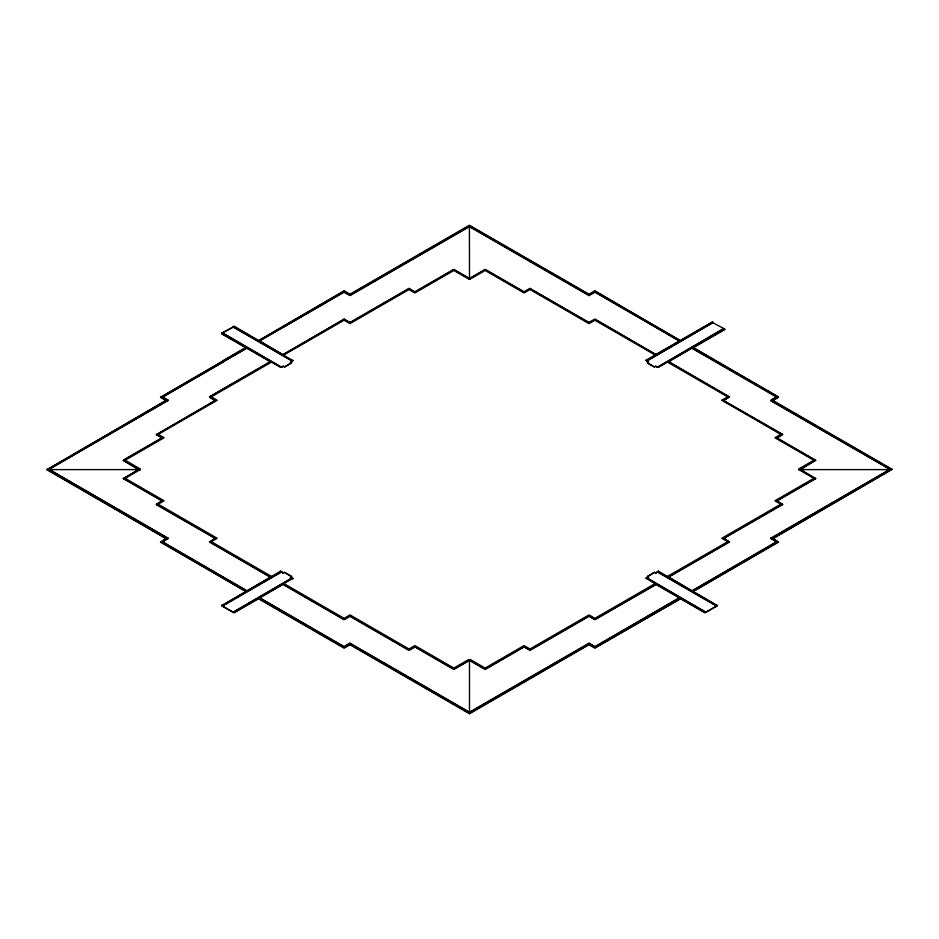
<?xml version="1.0" encoding="UTF-8"?>
<svg xmlns="http://www.w3.org/2000/svg" width="939" height="939" viewBox="0 0 939 939"><rect width="100%" height="100%" fill="white"/><g stroke="black" fill="none" stroke-linecap="round" stroke-linejoin="round"><path stroke-width="1.41" d="M222.52 361.092L246.088 347.442L160.557 397.373L222.52 361.597M657.464 367.395L723.852 328.556L724.744 329.061L712.349 322.417L680.529 340.787L594.903 290.797L589.011 294.212L469.406 225.266L349.989 294.212L344.097 290.797L258.471 340.787L234.034 326.678L221.639 333.322L222.52 332.805L281.536 367.395M259.704 340.071L344.097 291.313L349.989 294.717L469.406 225.771L589.011 294.717L594.903 291.313L679.296 340.071M223.412 361.597L246.98 347.958L162.33 397.209L223.412 361.938M282.921 327.136L259.352 340.787L282.921 354.731L344.097 319.424L349.989 322.828L409.005 288.754L414.909 292.158L453.772 269.728L469.5 278.801L485.228 269.728L524.091 292.158L529.995 288.754L589.011 322.828L594.903 319.424L656.079 354.731L679.648 341.127L594.903 291.818L589.011 295.233L469.406 226.287L349.989 295.233L344.097 291.818L259.352 341.127M233.142 327.018L234.034 326.162L293.038 360.752L290.386 362.278L292.158 361.092L233.142 327.018L222.52 332.805M282.921 327.476L344.097 292.158L349.989 295.574L469.406 226.628L589.011 295.574L594.903 292.158L679.648 341.127M46.95 469.782L166.461 400.272L46.95 469.782L166.461 538.775L46.95 469.265L48.722 469.265L168.222 538.27L162.33 542.014L168.222 538.27M139.019 469.265L139.899 468.761L123.373 478.644L139.019 469.606L48.722 469.606L168.222 400.272L48.722 469.265L168.222 538.61M209.538 396.868L270.62 361.597L209.538 396.868L215.442 400.613L156.426 434.687L215.442 400.272M655.105 354.954L594.903 320.199L589.011 323.615L529.995 289.541L524.091 292.945L485.134 270.455L470.38 278.977L453.772 269.387L414.909 291.818L409.005 288.414L349.989 322.488L344.097 319.084L282.921 354.731M271.5 362.114L211.31 396.868L217.214 400.272L158.198 434.346L164.09 437.75L125.145 460.239L139.899 468.761M283.895 354.954L344.097 320.199L349.989 323.615L409.005 289.541L414.909 292.945L453.866 270.455L468.62 278.977L485.228 269.387L524.091 291.818L529.995 288.414L589.011 322.488L594.903 319.084L656.079 354.731M221.639 333.322L280.655 367.395L281.536 366.879M233.142 326.678L292.158 360.752L293.038 360.236M284.482 367.055L291.571 362.794L284.482 367.055L283.308 366.198L281.536 367.219L222.52 333.145M123.373 460.239L162.33 437.75L123.373 460.239L139.899 470.286L139.019 469.782M470.38 278.977L468.62 278.977M139.899 469.782L125.145 478.303L164.09 500.792L158.198 504.196L217.214 538.27L211.31 541.674L271.5 576.429M156.426 504.196L162.33 500.792L156.426 504.536L215.442 538.27L209.538 542.014L215.442 538.27M160.557 541.674L246.124 591.593L160.557 542.179L166.461 538.27M160.557 542.179L166.461 538.775M657.464 572.168L658.345 571.147L717.361 605.725L704.966 612.885L680.482 598.742L594.903 648.145L589.011 644.741L469.5 713.734L349.989 644.741L344.097 648.145L258.518 598.742L234.034 612.885L221.639 605.725L280.655 571.147L281.536 572.168M645.962 360.236L712.349 321.913L713.229 322.417L646.842 361.092L648.614 362.278L645.962 360.236L646.842 360.752L713.229 322.417M162.33 542.014L247.016 590.913L270.62 577.274L209.538 541.674M221.639 605.725L246.124 591.593M221.639 605.221L222.52 605.725L281.536 571.651M280.655 571.147L283.308 573.189L284.482 572.332L291.571 576.593L284.482 572.332M723.852 328.556L657.464 367.219L655.692 366.198L654.518 367.055L647.429 362.959L648.614 362.114M233.142 612.369L292.158 577.79L293.038 578.811L290.386 577.274L291.571 576.429M233.142 611.864L234.034 612.369L258.518 598.237L344.097 647.64L349.989 644.236L469.5 713.229L589.011 644.236L594.903 647.64L680.482 598.742M259.41 597.72L344.097 646.619L349.989 643.203L344.097 646.959L259.41 597.72L283.015 584.093L344.097 619.353L349.989 615.949L409.005 650.023L414.909 646.619L453.866 669.108L470.38 659.565L485.134 668.087L524.091 645.598L529.995 649.002L589.011 614.928L594.903 618.332L655.105 583.577M293.038 578.295L283.895 583.577L344.097 618.332L349.989 614.928L409.005 649.002L414.909 645.598L453.866 668.087L468.62 659.565L485.134 669.108L524.091 646.619L529.995 650.023L589.011 615.949L594.903 619.353L655.985 584.434L594.903 619.693L589.011 616.289L529.995 650.363L524.091 646.959L485.134 669.448L469.5 660.41L453.866 669.448L414.909 646.959L409.005 650.363L349.989 616.289L344.097 619.693L283.015 584.434L259.41 598.061M657.464 366.879L658.345 367.395L724.744 329.061M669.624 361.222L692.02 347.958L778.443 397.373L772.539 400.789L778.443 396.868L692.912 347.442L778.443 397.373M692.912 347.958L724.744 329.577M799.981 469.265L799.101 468.761L815.627 478.644L799.981 469.606L815.627 460.239L813.855 460.239L774.91 437.75L780.802 434.346L721.786 400.272L727.69 396.868L667.5 362.114M782.574 434.346L776.67 438.09L782.574 434.346L723.558 400.613L729.462 396.868L723.558 400.272L721.786 400.272M770.778 400.272L776.67 396.868L770.778 400.613L890.278 469.265L892.05 469.265L772.539 538.775L892.05 469.265L772.539 400.272M799.101 468.761L813.855 460.239M799.981 469.782L799.101 470.286L815.627 460.239L776.67 437.75M776.67 500.792L782.574 504.536L776.67 500.792L815.627 478.303M776.67 501.133L815.627 478.644M654.518 572.332L647.429 576.593L654.518 572.332L655.692 573.189L658.345 571.147M655.692 573.189L657.464 571.992L716.48 606.066L705.858 612.205L646.842 578.131L648.614 577.109L645.962 578.295L646.842 577.79L705.858 612.369M723.558 538.27L729.462 542.014L723.558 538.27L782.574 504.196M723.558 538.61L782.574 504.536M667.5 576.429L727.69 541.674L729.462 541.674L668.38 576.933L691.984 590.913L776.67 542.014L770.778 538.27L776.67 542.014M668.38 577.274L729.462 542.014M589.011 643.203L594.903 646.959L679.59 597.72L594.903 646.619L589.011 643.203L469.5 712.208L349.989 643.203M770.778 538.27L890.278 469.265L770.778 538.61M587.744 644.271L469.5 712.548L351.256 644.271M691.984 590.913L776.67 541.674L778.443 541.674L692.876 591.593L778.443 542.179L772.539 538.27M645.962 578.295L704.966 612.369L705.858 611.864M657.464 571.651L716.48 605.725L717.361 605.221M799.981 469.606L890.278 469.606L770.778 400.613M692.02 348.299L776.67 397.209M772.539 400.789L890.794 469.054M729.462 396.868L668.38 361.597L729.462 397.209M723.558 400.613L782.574 434.687M776.67 438.09L815.627 460.579M799.101 469.782L813.855 478.303L774.91 500.792L780.802 504.196L721.786 538.27L727.69 541.674M772.539 538.775L778.443 542.179M692.876 591.593L717.361 605.725M290.386 362.114L291.571 362.959M647.429 576.429L648.614 577.274M246.98 348.299L269.376 361.222M655.985 584.434L679.59 598.061M221.639 333.838L246.088 347.958M209.538 397.209L215.442 400.613M162.33 396.868L168.222 400.272M162.33 397.209L168.222 400.613M160.557 396.868L166.461 400.272M160.557 397.373L166.461 400.789M156.426 434.346L162.33 437.75M156.426 434.687L162.33 438.09M123.373 460.579L139.019 469.606M123.373 478.303L162.33 500.792M123.373 478.644L162.33 501.133M156.426 504.536L215.442 538.61M209.538 542.014L270.62 577.274M162.33 541.674L247.016 590.913M453.866 270.455L453.772 269.728M469.5 278.801L469.406 225.771M658.345 367.395L655.692 366.198M654.518 367.055L647.429 362.959M589.011 294.212L589.011 295.574M529.995 288.414L529.995 289.541M470.38 659.565L469.5 660.587L468.62 659.565M469.5 660.07L469.5 713.734M409.005 288.414L409.005 289.541M344.097 290.797L344.097 292.158M344.097 319.084L344.097 320.199M290.386 577.274L292.158 578.131L233.142 612.205L222.52 606.066L281.536 571.992L283.308 573.189M283.308 366.198L280.655 367.395"/></g></svg>
